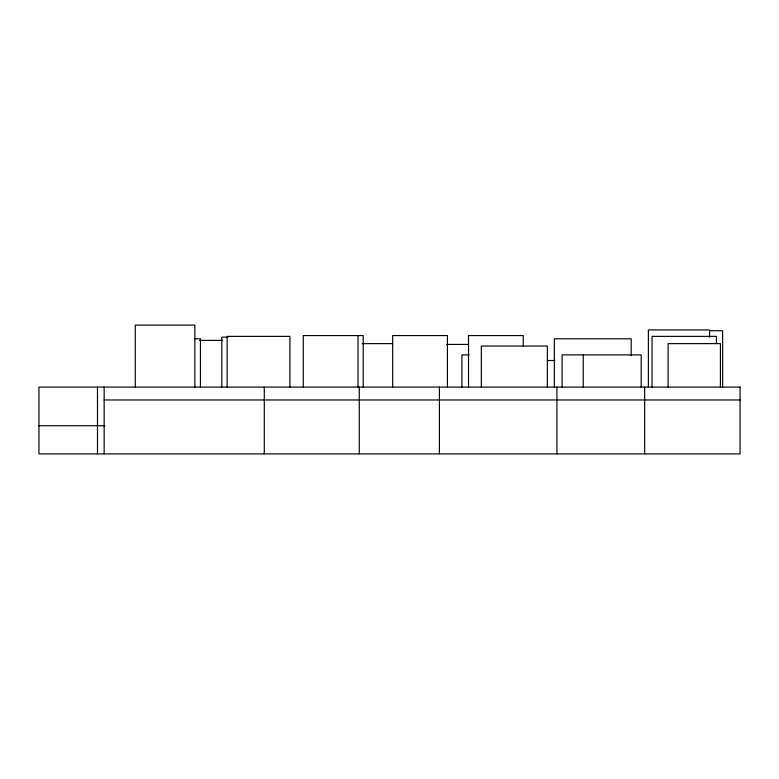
<?xml version="1.0" encoding="UTF-8"?>
<svg xmlns="http://www.w3.org/2000/svg" width="779" height="779" viewBox="0 0 779 779"><rect width="100%" height="100%" fill="white"/><g stroke="black" fill="none" stroke-linecap="round" stroke-linejoin="round"><path stroke-width="1.17" d="M709.426 330.734L722.63 330.734L722.63 387.085M227.887 337.18L221.82 337.18L221.82 387.085M194.39 338.787L200.427 338.787L200.427 387.085M199.667 340.394L222.755 340.394M362.138 343.617L392.489 343.617M446.708 344.425L468.578 344.425M469.153 354.883L461.908 354.883L461.908 387.085M547.53 360.521L554.814 360.521M104.152 399.968L740.05 399.968M38.95 425.724L104.746 425.724M720.419 387.085L720.419 343.617L668.1 343.617L668.1 387.085M716.437 343.617L716.437 336.372L652.042 336.372L652.042 387.085M709.562 337.229L709.562 329.936L648.381 329.936L648.381 387.085M644.661 387.085L644.661 453.894M641.185 387.085L641.185 354.883L562.097 354.883L562.097 387.085M631.194 355.691L631.194 338.787L554.356 338.787L554.356 387.085M583.237 354.883L583.237 387.085M556.927 387.085L556.927 453.894M547.345 387.085L547.345 346.032L481.334 346.032L481.334 387.085M523.254 346.353L523.254 335.564L468.52 335.564L468.52 387.085M447.419 387.085L447.419 335.564L392.674 335.564L392.674 387.085M439.405 387.085L439.405 453.894M363.218 387.085L363.218 335.564L303.274 335.564L303.274 387.085M359.285 387.085L359.285 453.894M358.019 335.564L358.019 387.085M289.915 387.085L289.915 336.372L227.127 336.372L227.127 387.085M264.295 387.085L264.295 453.894M194.857 387.085L194.857 325.106L135.293 325.106L135.293 387.085M104.152 387.085L104.152 453.894M97.482 387.085L97.482 453.894M740.05 387.085L38.95 387.085L38.95 453.894L740.05 453.894L740.05 387.085"/></g></svg>
